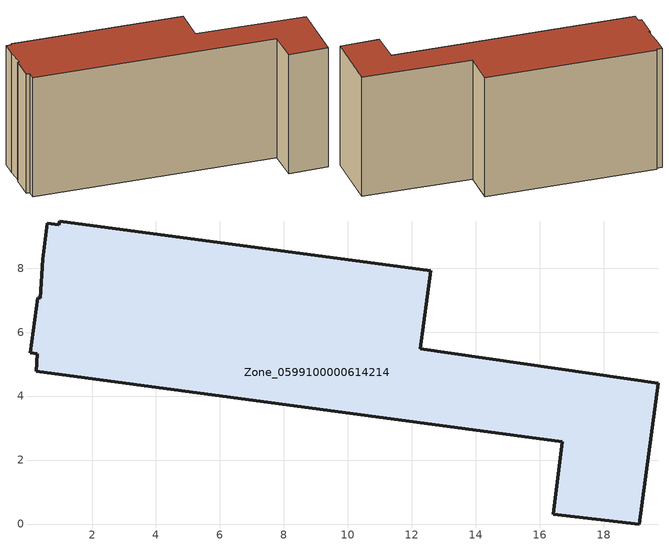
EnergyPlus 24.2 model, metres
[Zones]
Zone_0599100000614214
 floor ground (C_G): 12.26,5.48 19.7,4.4 19.12,0 16.43,0.3 16.7,2.57 0.26,4.78 0.29,5.32 0.07,5.36 0.3,7.08 0.39,7.07 0.45,8.28 0.6,9.41 0.96,9.36 0.99,9.47 12.59,7.92 z0
 wall outside (C_F): 19.12,0 19.7,4.4 12.26,5.48 12.59,7.92 0.99,9.47 0.96,9.36 0.6,9.41 0.45,8.28 0.39,7.07 0.3,7.08 0.07,5.36 0.29,5.32 0.26,4.78 16.7,2.57 16.43,0.3 19.12,0 z0:8.75
 roof outside (C_R): 19.7,4.4 12.26,5.48 12.59,7.92 0.99,9.47 0.96,9.36 0.6,9.41 0.45,8.28 0.39,7.07 0.3,7.08 0.07,5.36 0.29,5.32 0.26,4.78 16.7,2.57 16.43,0.3 19.12,0 z8.75
[BUILDING]
Pand.0599100000614214: North Axis=0; Terrain=City; Loads Convergence Tolerance Value=0.04; Temperature Convergence Tolerance Value=0.4; Solar Distribution=FullExterior; Maximum Number of Warmup Days=25; Minimum Number of Warmup Days=1
[Site:Location]
Rotterdam.The.Hague.AP_ZH_NLD Design_Conditions: Latitude=51.96; Longitude=4.45; Time Zone=1; Elevation=-4.5
[SITE:GROUNDTEMPERATURE:BUILDINGSURFACE]
18, 18, 18, 18, 18, 18, 18, 18, 18, 18, 18, 18
[MATERIAL] Thermal Absorptance=0.9; Solar Absorptance=0.7; Visible Absorptance=0.7
Name | Roughness | Thickness | Conductivity | Density | Specific Heat
G.TI.1946 | MediumSmooth | 0.15 | 1 | 540 | 1210
F.TI.1946 | Rough | 0.3 | 0.857143 | 1920 | 840
R.TI.1946 | MediumRough | 0.2 | 0.1 | 1500 | 1000
[CONSTRUCTION]
C_G: G.TI.1946
C_F: F.TI.1946
C_R: R.TI.1946
[ZONE]
Zone_0599100000614214: Type=1; Multiplier=1; Ceiling Height=Autocalculate; Volume=Autocalculate; Floor Area=autocalculate; Part of Total Floor Area=Yes
[ZONEINFILTRATION:DESIGNFLOWRATE]
Infil_Zone_0599100000614214: Zone or ZoneList or Space or SpaceList=Zone_0599100000614214; Schedule=AlwaysOn; Design Flow Rate Calculation Method=Flow/Area; Flow Rate per Floor Area=0.003; Constant Term Coefficient=1; Temperature Term Coefficient=0; Velocity Term Coefficient=0; Velocity Squared Term Coefficient=0
[HVACTEMPLATE:ZONE:IDEALLOADSAIRSYSTEM]
Zone_0599100000614214: Maximum Heating Supply Air Temperature=50; Minimum Cooling Supply Air Temperature=13; Maximum Heating Supply Air Humidity Ratio=0.0156; Minimum Cooling Supply Air Humidity Ratio=0.0077; Heating Limit=NoLimit; Cooling Limit=NoLimit; Dehumidification Control Type=ConstantSensibleHeatRatio; Cooling Sensible Heat Ratio=0.7; Dehumidification Setpoint=60; Humidification Control Type=None; Humidification Setpoint=30; Outdoor Air Method=None; Outdoor Air Flow Rate per Person=0.00944; Outdoor Air Flow Rate per Zone Floor Area=0; Outdoor Air Flow Rate per Zone=0; Demand Controlled Ventilation Type=None; Outdoor Air Economizer Type=NoEconomizer; Heat Recovery Type=None; Sensible Heat Recovery Effectiveness=0.7; Latent Heat Recovery Effectiveness=0.65
[ZONECONTROL:THERMOSTAT]
ThermostatControl_Zone_0599100000614214: Zone or ZoneList=Zone_0599100000614214; Control Type Schedule=DualSetpointControlType; Control 1=Thermostat_Zone_0599100000614214; Temperature Difference Between Cutout And Setpoint=0
[THERMOSTATSETPOINT:DUALSETPOINT]
Thermostat_Zone_0599100000614214: Heating Setpoint Temperature Schedule=HeatingSetpoint_Zone_0599100000614214; Cooling Setpoint Temperature Schedule=CoolingSetpoint_Zone_0599100000614214
[SCHEDULE:COMPACT]
HeatingSetpoint_Zone_0599100000614214: Through: 12/31, For: AllDays, Until: 24:00, 21
CoolingSetpoint_Zone_0599100000614214: Through: 12/31, For: AllDays, Until: 24:00, 24
DualSetpointControlType: Through: 12/31, For: AllDays, Until: 24:00, 4
AlwaysOn: Through: 12/31, For: AllDays, Until: 24:00, 1
